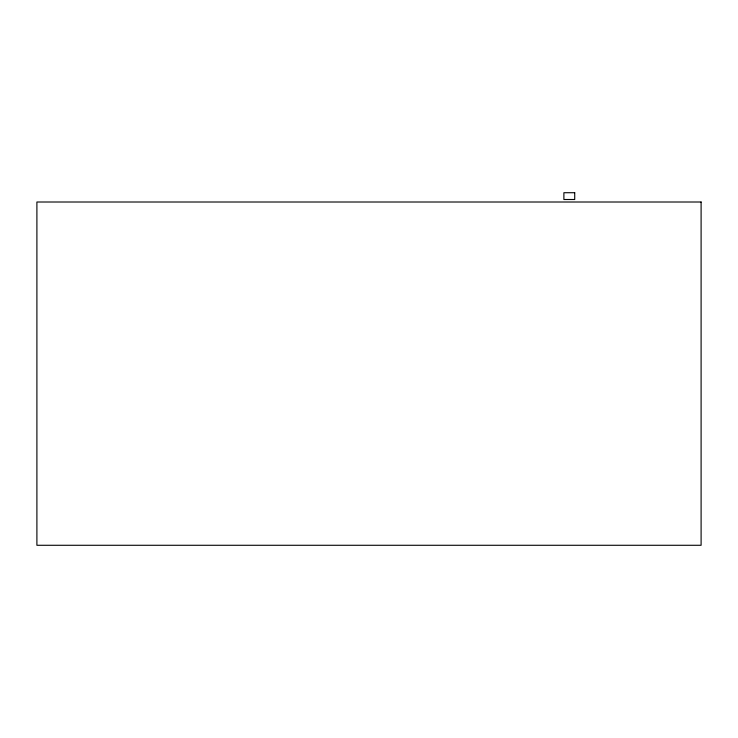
<?xml version="1.0" encoding="UTF-8"?>
<svg xmlns="http://www.w3.org/2000/svg" width="738" height="738" viewBox="0 0 738 738"><rect width="100%" height="100%" fill="white"/><g stroke="black" fill="none" stroke-linecap="round" stroke-linejoin="round"><path stroke-width="1.11" d="M574.717 192.719L563.887 192.719L563.887 199.5L574.717 199.5L574.717 192.719M701.1 202.009L36.9 202.009L36.9 545.281L701.1 545.281L701.1 202.009"/></g></svg>
